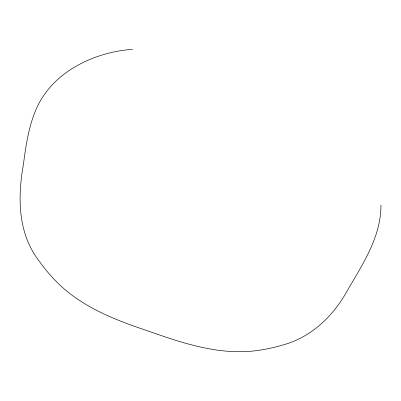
<?xml version="1.0" encoding="UTF-8"?>
<svg xmlns="http://www.w3.org/2000/svg" width="401" height="401" viewBox="0 0 401 401"><rect width="100%" height="100%" fill="white"/><g stroke="black" fill="none" stroke-linecap="round" stroke-linejoin="round"><path stroke-width="0.6" d="M380.95 205.066C381.105 236.886 362.609 264.229 347.286 290.72C333.316 316.143 310.9 337.697 282.259 345.136A144.014 108.395 16.5 0 1 262.194 349.747C222.405 356.885 183.157 343.381 146.134 330.314C112.085 318.92 77.142 304.93 52.581 277.602A143.994 108.36 21.7 0 1 39.579 261.617C17.845 234.029 17.454 197.828 23.353 164.841C25.724 147.127 28.16 129.177 34.822 112.465C41.899 93.949 55.769 78.601 72.596 68.345A151.959 120.586 22.5 0 1 94.636 57.543C106.806 53.017 119.618 50.235 132.571 49.343"/></g></svg>
